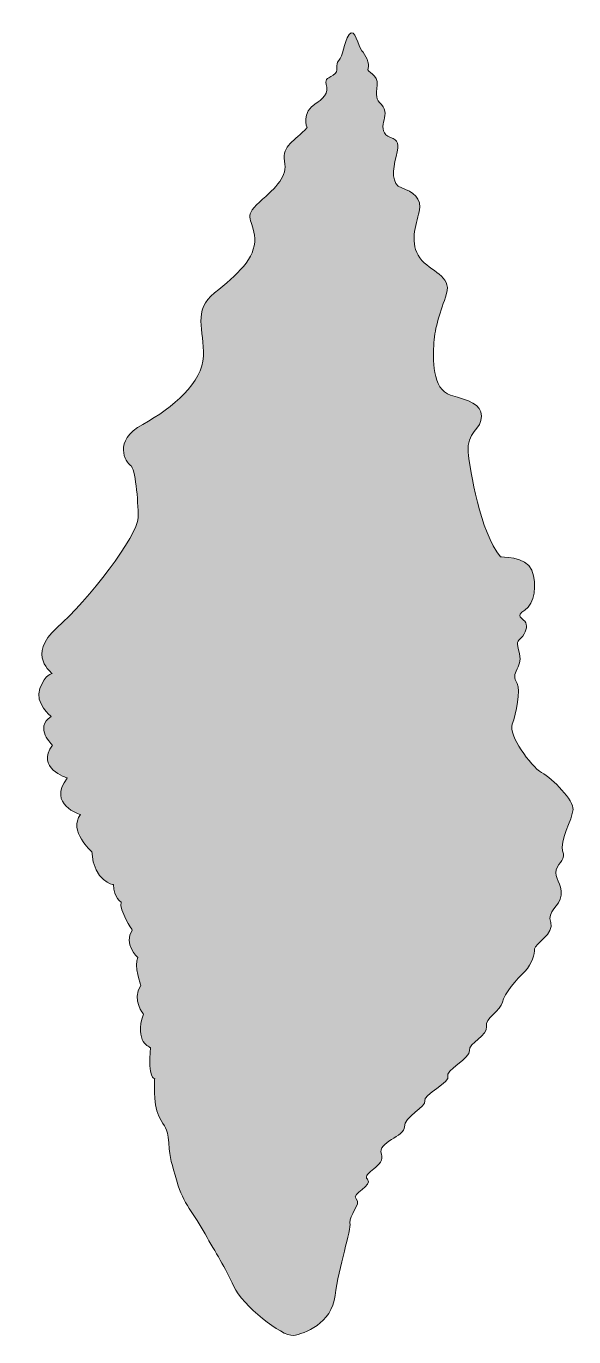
# Model space of a CAD drawing. Header units: inches. Extents: x 4.62 to 7.31, y -8.87 to -2.44.
import ezdxf

# ---------------------------------------------------------------- set-up
doc = ezdxf.new("R2010")
doc.units = ezdxf.units.IN
doc.header["$MEASUREMENT"] = 0
doc.layers.add('Layer 1', color=7, linetype='Continuous')

msp = doc.modelspace()

# ---------------------------------------------------------------- hatches: boundary and pattern name
at = {"layer": 'Layer 1', "true_color": 0xffffff}
h = msp.add_hatch(color=7, dxfattribs=at)
h.dxf.hatch_style = 2
edge = h.paths.add_edge_path()
edge.add_spline(control_points=[(4.7474, -5.6153), (4.7474, -5.6153), (4.6192, -5.5238), (4.7702, -5.391), (4.9213, -5.2583), (5.1685, -4.9378), (5.1685, -4.8508), (5.1685, -4.7639), (5.1548, -4.6082), (5.1318, -4.5945), (5.1089, -4.5808), (5.0403, -4.4755), (5.1913, -4.3931), (5.3424, -4.3107), (5.4844, -4.1871), (5.4889, -4.0589), (5.4935, -3.9307), (5.434, -3.8346), (5.5439, -3.7476), (5.6537, -3.6606), (5.7453, -3.5782), (5.7407, -3.4821), (5.7362, -3.386), (5.6767, -3.3814), (5.7636, -3.3036), (5.8506, -3.2257), (5.9009, -3.18), (5.8871, -3.1022), (5.8735, -3.0243), (5.9376, -3.006), (5.9971, -2.9374), (5.9971, -2.9374), (5.965, -2.8642), (6.0428, -2.8183), (6.0428, -2.8183), (6.1047, -2.7806), (6.0943, -2.7394), (6.084, -2.6981), (6.0909, -2.7016), (6.1252, -2.681), (6.1596, -2.6604), (6.1321, -2.6295), (6.1527, -2.6089), (6.1733, -2.5883), (6.1767, -2.523), (6.2041, -2.4819), (6.2317, -2.4407), (6.2488, -2.5436), (6.2661, -2.5608), (6.2832, -2.578), (6.3072, -2.6261), (6.297, -2.6467), (6.2865, -2.6673), (6.3485, -2.6776), (6.3415, -2.7291), (6.3347, -2.7806), (6.3347, -2.7978), (6.3621, -2.8252), (6.3895, -2.8527), (6.3792, -2.8836), (6.3724, -2.911), (6.3655, -2.9385), (6.369, -2.9729), (6.4067, -2.9866), (6.4445, -3.0003), (6.4514, -3.014), (6.4342, -3.0793), (6.4171, -3.1445), (6.4102, -3.2166), (6.4616, -3.2338), (6.5132, -3.2509), (6.5647, -3.2853), (6.5475, -3.3504), (6.5303, -3.4158), (6.4995, -3.5084), (6.5509, -3.5771), (6.6025, -3.6457), (6.7088, -3.6629), (6.6814, -3.7522), (6.654, -3.8415), (6.6229, -3.917), (6.6197, -3.9925), (6.6161, -4.0681), (6.6094, -4.2225), (6.702, -4.25), (6.7947, -4.2774), (6.8496, -4.2912), (6.8531, -4.3531), (6.8564, -4.4148), (6.7775, -4.4354), (6.7879, -4.5281), (6.7981, -4.6208), (6.8462, -4.9195), (6.9459, -5.0432), (6.9459, -5.0432), (7.0727, -5.0397), (7.1002, -5.1084), (7.1277, -5.177), (7.1139, -5.2731), (7.066, -5.304), (7.0179, -5.335), (7.0522, -5.3418), (7.066, -5.359), (7.0796, -5.3761), (7.0762, -5.4036), (7.0557, -5.4311), (7.035, -5.4585), (7.0212, -5.4482), (7.035, -5.4997), (7.0488, -5.5512), (7.0419, -5.5616), (7.0281, -5.5924), (7.0145, -5.6233), (7.011, -5.6336), (7.0281, -5.6646), (7.0454, -5.6954), (7.0247, -5.8122), (7.0041, -5.8636), (6.9835, -5.9151), (7.0934, -6.0697), (7.1484, -6.1006), (7.2033, -6.1314), (7.3062, -6.2379), (7.3028, -6.2825), (7.2993, -6.3272), (7.2342, -6.4439), (7.2513, -6.4851), (7.2685, -6.5263), (7.2342, -6.5366), (7.2204, -6.5778), (7.2067, -6.619), (7.2513, -6.643), (7.2444, -6.7014), (7.2376, -6.7598), (7.1724, -6.7804), (7.1929, -6.8353), (7.2135, -6.8902), (7.1139, -6.9417), (7.1139, -6.9657), (7.1139, -6.9897), (7.1036, -7.0379), (7.066, -7.0756), (7.0281, -7.1134), (6.9629, -7.1855), (6.9561, -7.2267), (6.9492, -7.2678), (6.8668, -7.3057), (6.8771, -7.3468), (6.8875, -7.3881), (6.7879, -7.4293), (6.7947, -7.4635), (6.8015, -7.4979), (6.6712, -7.5665), (6.6883, -7.5906), (6.7054, -7.6146), (6.5647, -7.6833), (6.5749, -7.7108), (6.5853, -7.7383), (6.472, -7.7898), (6.4754, -7.8378), (6.4788, -7.8859), (6.3381, -7.9133), (6.3621, -7.9717), (6.3862, -8.0301), (6.2625, -8.0644), (6.2934, -8.0953), (6.3243, -8.1262), (6.211, -8.1674), (6.2385, -8.1914), (6.2661, -8.2155), (6.2007, -8.2738), (6.2076, -8.3082), (6.2145, -8.3425), (6.1527, -8.5279), (6.1355, -8.6653), (6.1182, -8.8026), (5.9844, -8.8541), (5.9295, -8.8609), (5.8745, -8.8678), (5.6789, -8.7133), (5.6377, -8.6205), (5.5964, -8.5279), (5.5485, -8.4558), (5.4969, -8.3631), (5.4455, -8.2704), (5.387, -8.2086), (5.3596, -8.109), (5.3321, -8.0095), (5.3253, -8.0026), (5.3184, -7.9167), (5.3115, -7.8309), (5.3012, -7.8515), (5.2703, -7.7863), (5.2394, -7.7211), (5.2497, -7.6009), (5.2497, -7.6009), (5.2497, -7.6009), (5.2153, -7.6043), (5.2292, -7.4498), (5.2292, -7.4498), (5.1467, -7.4224), (5.1948, -7.2851), (5.1948, -7.2851), (5.1364, -7.2198), (5.1811, -7.1442), (5.1811, -7.1442), (5.1467, -7.0482), (5.1673, -7.007), (5.1673, -7.007), (5.0918, -6.9417), (5.1398, -6.8731), (5.1398, -6.8731), (5.0746, -6.7769), (5.0849, -6.7357), (5.0849, -6.7357), (5.0506, -6.7185), (5.0472, -6.6499), (5.0472, -6.6499), (4.9511, -6.6396), (4.9408, -6.4885), (4.9408, -6.4885), (4.8241, -6.3855), (4.8858, -6.3066), (4.8858, -6.3066), (4.721, -6.2585), (4.8206, -6.128), (4.8206, -6.128), (4.6626, -6.0765), (4.7484, -5.9667), (4.7484, -5.9667), (4.6556, -5.8808), (4.7415, -5.8259), (4.7415, -5.8259), (4.6591, -5.7606), (4.6867, -5.6886), (4.7141, -5.6165), (4.7474, -5.6153), (4.7474, -5.6153)], knot_values=[0, 0, 0, 0, 1, 1, 1, 2, 2, 2, 3, 3, 3, 4, 4, 4, 5, 5, 5, 6, 6, 6, 7, 7, 7, 8, 8, 8, 9, 9, 9, 10, 10, 10, 11, 11, 11, 12, 12, 12, 13, 13, 13, 14, 14, 14, 15, 15, 15, 16, 16, 16, 17, 17, 17, 18, 18, 18, 19, 19, 19, 20, 20, 20, 21, 21, 21, 22, 22, 22, 23, 23, 23, 24, 24, 24, 25, 25, 25, 26, 26, 26, 27, 27, 27, 28, 28, 28, 29, 29, 29, 30, 30, 30, 31, 31, 31, 32, 32, 32, 33, 33, 33, 34, 34, 34, 35, 35, 35, 36, 36, 36, 37, 37, 37, 38, 38, 38, 39, 39, 39, 40, 40, 40, 41, 41, 41, 42, 42, 42, 43, 43, 43, 44, 44, 44, 45, 45, 45, 46, 46, 46, 47, 47, 47, 48, 48, 48, 49, 49, 49, 50, 50, 50, 51, 51, 51, 52, 52, 52, 53, 53, 53, 54, 54, 54, 55, 55, 55, 56, 56, 56, 57, 57, 57, 58, 58, 58, 59, 59, 59, 60, 60, 60, 61, 61, 61, 62, 62, 62, 63, 63, 63, 64, 64, 64, 65, 65, 65, 66, 66, 66, 67, 67, 67, 68, 68, 68, 69, 69, 69, 70, 70, 70, 71, 71, 71, 72, 72, 72, 73, 73, 73, 74, 74, 74, 75, 75, 75, 76, 76, 76, 77, 77, 77, 78, 78, 78, 79, 79, 79, 79], degree=3, periodic=1)

# ---------------------------------------------------------------- linework, layer by layer
at = {"layer": 'Layer 1', "color": 7, "lineweight": 18, "true_color": 0xffffff}
msp.add_open_spline([(4.7474, -5.6153), (4.7474, -5.6153), (4.6192, -5.5238), (4.7702, -5.391), (4.9213, -5.2583), (5.1685, -4.9378), (5.1685, -4.8508), (5.1685, -4.7639), (5.1548, -4.6082), (5.1318, -4.5945), (5.1089, -4.5808), (5.0403, -4.4755), (5.1913, -4.3931), (5.3424, -4.3107), (5.4844, -4.1871), (5.4889, -4.0589), (5.4935, -3.9307), (5.434, -3.8346), (5.5439, -3.7476), (5.6537, -3.6606), (5.7453, -3.5782), (5.7407, -3.4821), (5.7362, -3.386), (5.6767, -3.3814), (5.7636, -3.3036), (5.8506, -3.2257), (5.9009, -3.18), (5.8871, -3.1022), (5.8735, -3.0243), (5.9376, -3.006), (5.9971, -2.9374), (5.9971, -2.9374), (5.965, -2.8642), (6.0428, -2.8183), (6.0428, -2.8183), (6.1047, -2.7806), (6.0943, -2.7394), (6.084, -2.6981), (6.0909, -2.7016), (6.1252, -2.681), (6.1596, -2.6604), (6.1321, -2.6295), (6.1527, -2.6089), (6.1733, -2.5883), (6.1767, -2.523), (6.2041, -2.4819), (6.2317, -2.4407), (6.2488, -2.5436), (6.2661, -2.5608), (6.2832, -2.578), (6.3072, -2.6261), (6.297, -2.6467), (6.2865, -2.6673), (6.3485, -2.6776), (6.3415, -2.7291), (6.3347, -2.7806), (6.3347, -2.7978), (6.3621, -2.8252), (6.3895, -2.8527), (6.3792, -2.8836), (6.3724, -2.911), (6.3655, -2.9385), (6.369, -2.9729), (6.4067, -2.9866), (6.4445, -3.0003), (6.4514, -3.014), (6.4342, -3.0793), (6.4171, -3.1445), (6.4102, -3.2166), (6.4616, -3.2338), (6.5132, -3.2509), (6.5647, -3.2853), (6.5475, -3.3504), (6.5303, -3.4158), (6.4995, -3.5084), (6.5509, -3.5771), (6.6025, -3.6457), (6.7088, -3.6629), (6.6814, -3.7522), (6.654, -3.8415), (6.6229, -3.917), (6.6197, -3.9925), (6.6161, -4.0681), (6.6094, -4.2225), (6.702, -4.25), (6.7947, -4.2774), (6.8496, -4.2912), (6.8531, -4.3531), (6.8564, -4.4148), (6.7775, -4.4354), (6.7879, -4.5281), (6.7981, -4.6208), (6.8462, -4.9195), (6.9459, -5.0432), (6.9459, -5.0432), (7.0727, -5.0397), (7.1002, -5.1084), (7.1277, -5.177), (7.1139, -5.2731), (7.066, -5.304), (7.0179, -5.335), (7.0522, -5.3418), (7.066, -5.359), (7.0796, -5.3761), (7.0762, -5.4036), (7.0557, -5.4311), (7.035, -5.4585), (7.0212, -5.4482), (7.035, -5.4997), (7.0488, -5.5512), (7.0419, -5.5616), (7.0281, -5.5924), (7.0145, -5.6233), (7.011, -5.6336), (7.0281, -5.6646), (7.0454, -5.6954), (7.0247, -5.8122), (7.0041, -5.8636), (6.9835, -5.9151), (7.0934, -6.0697), (7.1484, -6.1006), (7.2033, -6.1314), (7.3062, -6.2379), (7.3028, -6.2825), (7.2993, -6.3272), (7.2342, -6.4439), (7.2513, -6.4851), (7.2685, -6.5263), (7.2342, -6.5366), (7.2204, -6.5778), (7.2067, -6.619), (7.2513, -6.643), (7.2444, -6.7014), (7.2376, -6.7598), (7.1724, -6.7804), (7.1929, -6.8353), (7.2135, -6.8902), (7.1139, -6.9417), (7.1139, -6.9657), (7.1139, -6.9897), (7.1036, -7.0379), (7.066, -7.0756), (7.0281, -7.1134), (6.9629, -7.1855), (6.9561, -7.2267), (6.9492, -7.2678), (6.8668, -7.3057), (6.8771, -7.3468), (6.8875, -7.3881), (6.7879, -7.4293), (6.7947, -7.4635), (6.8015, -7.4979), (6.6712, -7.5665), (6.6883, -7.5906), (6.7054, -7.6146), (6.5647, -7.6833), (6.5749, -7.7108), (6.5853, -7.7383), (6.472, -7.7898), (6.4754, -7.8378), (6.4788, -7.8859), (6.3381, -7.9133), (6.3621, -7.9717), (6.3862, -8.0301), (6.2625, -8.0644), (6.2934, -8.0953), (6.3243, -8.1262), (6.211, -8.1674), (6.2385, -8.1914), (6.2661, -8.2155), (6.2007, -8.2738), (6.2076, -8.3082), (6.2145, -8.3425), (6.1527, -8.5279), (6.1355, -8.6653), (6.1182, -8.8026), (5.9844, -8.8541), (5.9295, -8.8609), (5.8745, -8.8678), (5.6789, -8.7133), (5.6377, -8.6205), (5.5964, -8.5279), (5.5485, -8.4558), (5.4969, -8.3631), (5.4455, -8.2704), (5.387, -8.2086), (5.3596, -8.109), (5.3321, -8.0095), (5.3253, -8.0026), (5.3184, -7.9167), (5.3115, -7.8309), (5.3012, -7.8515), (5.2703, -7.7863), (5.2394, -7.7211), (5.2497, -7.6009), (5.2497, -7.6009), (5.2497, -7.6009), (5.2153, -7.6043), (5.2292, -7.4498), (5.2292, -7.4498), (5.1467, -7.4224), (5.1948, -7.2851), (5.1948, -7.2851), (5.1364, -7.2198), (5.1811, -7.1442), (5.1811, -7.1442), (5.1467, -7.0482), (5.1673, -7.007), (5.1673, -7.007), (5.0918, -6.9417), (5.1398, -6.8731), (5.1398, -6.8731), (5.0746, -6.7769), (5.0849, -6.7357), (5.0849, -6.7357), (5.0506, -6.7185), (5.0472, -6.6499), (5.0472, -6.6499), (4.9511, -6.6396), (4.9408, -6.4885), (4.9408, -6.4885), (4.8241, -6.3855), (4.8858, -6.3066), (4.8858, -6.3066), (4.721, -6.2585), (4.8206, -6.128), (4.8206, -6.128), (4.6626, -6.0765), (4.7484, -5.9667), (4.7484, -5.9667), (4.6556, -5.8808), (4.7415, -5.8259), (4.7415, -5.8259), (4.6591, -5.7606), (4.6867, -5.6886), (4.7141, -5.6165), (4.7474, -5.6153), (4.7474, -5.6153)], degree=3, knots=[0, 0, 0, 0, 1, 1, 1, 2, 2, 2, 3, 3, 3, 4, 4, 4, 5, 5, 5, 6, 6, 6, 7, 7, 7, 8, 8, 8, 9, 9, 9, 10, 10, 10, 11, 11, 11, 12, 12, 12, 13, 13, 13, 14, 14, 14, 15, 15, 15, 16, 16, 16, 17, 17, 17, 18, 18, 18, 19, 19, 19, 20, 20, 20, 21, 21, 21, 22, 22, 22, 23, 23, 23, 24, 24, 24, 25, 25, 25, 26, 26, 26, 27, 27, 27, 28, 28, 28, 29, 29, 29, 30, 30, 30, 31, 31, 31, 32, 32, 32, 33, 33, 33, 34, 34, 34, 35, 35, 35, 36, 36, 36, 37, 37, 37, 38, 38, 38, 39, 39, 39, 40, 40, 40, 41, 41, 41, 42, 42, 42, 43, 43, 43, 44, 44, 44, 45, 45, 45, 46, 46, 46, 47, 47, 47, 48, 48, 48, 49, 49, 49, 50, 50, 50, 51, 51, 51, 52, 52, 52, 53, 53, 53, 54, 54, 54, 55, 55, 55, 56, 56, 56, 57, 57, 57, 58, 58, 58, 59, 59, 59, 60, 60, 60, 61, 61, 61, 62, 62, 62, 63, 63, 63, 64, 64, 64, 65, 65, 65, 66, 66, 66, 67, 67, 67, 68, 68, 68, 69, 69, 69, 70, 70, 70, 71, 71, 71, 72, 72, 72, 73, 73, 73, 74, 74, 74, 75, 75, 75, 76, 76, 76, 77, 77, 77, 78, 78, 78, 79, 79, 79, 79], dxfattribs=at)

doc.saveas('drawing.dxf')
